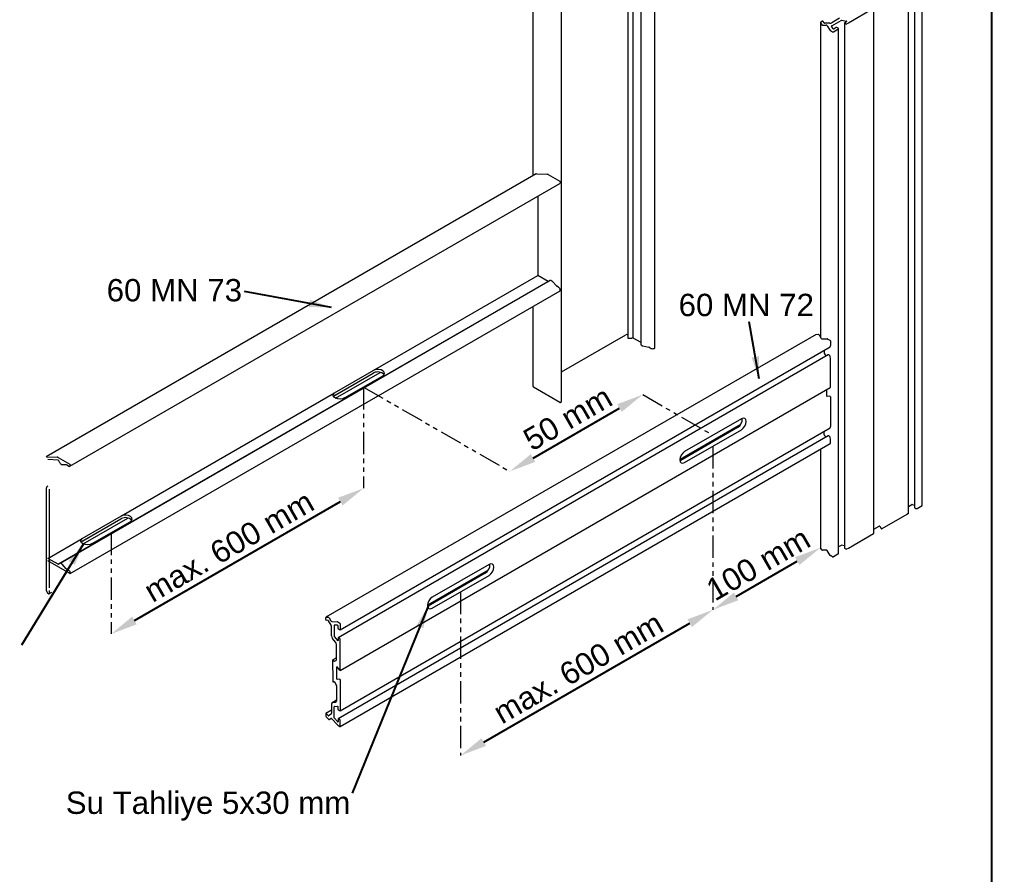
# Model space of a CAD drawing. Header units: millimetres. Extents: x 10785 to 11415, y 2273 to 2570.
# Drawn here: x 11306.5 to 11415.3, y 2426.1 to 2521.8 of the extents above; entities that cross this region are included whole.
import ezdxf

# ---------------------------------------------------------------- set-up
doc = ezdxf.new("R2010")
doc.units = ezdxf.units.MM
doc.linetypes.add('PHANTOM', pattern=[0.5, 0.25, -0.05, 0.05, -0.05, 0.05, -0.05])
doc.layers.add('ANTET', color=7, linetype='Continuous')
doc.layers.add('ANTET_K', color=179, linetype='Continuous')
doc.dimstyles.new('ISO-25', dxfattribs={"dimtxt": 2.5, "dimasz": 2.5, "dimexe": 1.25, "dimexo": 0.625, "dimtad": 1, "dimtxsty": 'Standard', "dimcen": 2.5, "dimadec": 0, "dimazin": 0, "dimtfac": 1, "dimtmove": 0, "dimatfit": 3, "dimfxl": 1, "dimarcsym": 0})
doc.dimstyles.new('ISO-25$0', dxfattribs={"dimtxt": 2.5, "dimasz": 2.5, "dimexe": 1.25, "dimexo": 0.625, "dimtad": 1, "dimtxsty": 'Standard', "dimcen": 2.5, "dimadec": 0, "dimazin": 0, "dimtfac": 1, "dimtmove": 0, "dimatfit": 3, "dimfxl": 1, "dimarcsym": 0})

# ---------------------------------------------------------------- blocks, each defined once
blk = doc.blocks.new('*D25')
at = {"color": 0, "linetype": 'Continuous', "lineweight": -2}
for p, q in [((11345.03, 2469.37), (11345.03, 2469.37)), ((11319.39, 2454.57), (11342.43, 2467.87)), ((11316.8, 2453.07), (11316.8, 2453.07))]:
    blk.add_line(p, q, dxfattribs=at)
at = {"color": 0}
for points in [[(11342.68, 2467.44), (11342.18, 2468.31), (11345.03, 2469.37)], [(11319.14, 2455.01), (11319.64, 2454.14), (11316.8, 2453.07)]]:
    blk.add_solid(points, dxfattribs=at)
at = {"layer": 'Defpoints', "color": 0}
for p in [(11345.03, 2469.37), (11345.03, 2469.37), (11316.8, 2453.07)]:
    blk.add_point(p, dxfattribs=at)
at = {"color": 0, "lineweight": 15, "insert": (11329.96, 2462.87), "char_height": 2.5, "attachment_point": 5, "rotation": 29.9973}
blk.add_mtext('{\\fArial|b0|i0|c0|p0;max. 600 mm}', dxfattribs=at)
blk = doc.blocks.new('*D26')
at = {"color": 0, "linetype": 'Continuous', "lineweight": -2}
for p, q in [((11396.14, 2462.72), (11396.14, 2462.72)), ((11386.7, 2457.27), (11393.54, 2461.22)), ((11384.11, 2455.77), (11384.11, 2455.77))]:
    blk.add_line(p, q, dxfattribs=at)
at = {"color": 0}
for points in [[(11393.79, 2460.78), (11393.29, 2461.65), (11396.14, 2462.72)], [(11386.45, 2457.7), (11386.95, 2456.84), (11384.11, 2455.77)]]:
    blk.add_solid(points, dxfattribs=at)
at = {"layer": 'Defpoints', "color": 0}
for p in [(11396.14, 2462.72), (11396.14, 2462.72), (11384.11, 2455.77)]:
    blk.add_point(p, dxfattribs=at)
at = {"color": 0, "lineweight": 15, "insert": (11389.17, 2460.89), "char_height": 2.5, "attachment_point": 5, "rotation": 29.9973}
blk.add_mtext('{\\fArial|b0|i0|c0|p0;100 mm}', dxfattribs=at)
blk = doc.blocks.new('*D27')
at = {"color": 0, "linetype": 'Continuous', "lineweight": -2}
for p, q in [((11384.11, 2455.77), (11384.11, 2455.77)), ((11358.47, 2440.97), (11381.51, 2454.27)), ((11355.87, 2439.47), (11355.87, 2439.47))]:
    blk.add_line(p, q, dxfattribs=at)
at = {"color": 0}
for points in [[(11381.76, 2453.84), (11381.26, 2454.7), (11384.11, 2455.77)], [(11358.22, 2441.4), (11358.72, 2440.54), (11355.87, 2439.47)]]:
    blk.add_solid(points, dxfattribs=at)
at = {"layer": 'Defpoints', "color": 0}
for p in [(11384.11, 2455.77), (11384.11, 2455.77), (11355.87, 2439.47)]:
    blk.add_point(p, dxfattribs=at)
at = {"color": 0, "lineweight": 15, "insert": (11369.04, 2449.27), "char_height": 2.5, "attachment_point": 5, "rotation": 29.9973}
blk.add_mtext('{\\fArial|b0|i0|c0|p0;max. 600 mm}', dxfattribs=at)
blk = doc.blocks.new('*D28')
at = {"color": 0, "linetype": 'Continuous', "lineweight": -2}
for p, q in [((11376.25, 2479.84), (11376.25, 2479.84)), ((11363.98, 2472.75), (11373.65, 2478.34)), ((11361.38, 2471.25), (11361.38, 2471.25))]:
    blk.add_line(p, q, dxfattribs=at)
at = {"color": 0}
for points in [[(11373.9, 2477.91), (11373.4, 2478.77), (11376.25, 2479.84)], [(11363.73, 2473.19), (11364.23, 2472.32), (11361.38, 2471.25)]]:
    blk.add_solid(points, dxfattribs=at)
at = {"layer": 'Defpoints', "color": 0}
for p in [(11376.25, 2479.84), (11376.25, 2479.84), (11361.38, 2471.25)]:
    blk.add_point(p, dxfattribs=at)
at = {"color": 0, "lineweight": 15, "insert": (11367.86, 2477.19), "char_height": 2.5, "attachment_point": 5, "rotation": 29.9973}
blk.add_mtext('{\\fArial|b0|i0|c0|p0;50 mm}', dxfattribs=at)
blk = doc.blocks.new('MN60.S.1')
at = {"layer": 'ANTET_K', "color": 252}
blk.add_lwpolyline([(9907.25, 888.56), (9907.25, 1185.56), (10117.25, 1185.56), (10117.25, 888.56)], close=True, dxfattribs=at)

msp = doc.modelspace()

# ---------------------------------------------------------------- linework, layer by layer
at = {"color": 7, "linetype": 'Continuous', "lineweight": 15}
for p, q in [((11374.591, 2544.662), (11374.591, 2486.174)), ((11375.139, 2544.699), (11375.139, 2486.21)), ((11376.049, 2543.952), (11376.049, 2485.463)), ((11377.596, 2485.071), (11377.596, 2543.56)), ((11363.957, 2539.274), (11363.957, 2504.319)), ((11367.18, 2479.101), (11367.18, 2537.59)), ((11407.523, 2467.452), (11407.523, 2526.186)), ((11405.99, 2466.591), (11405.99, 2525.325)), ((11406.661, 2525.953), (11406.661, 2467.219)), ((11402.075, 2523.026), (11399.275, 2521.41)), ((11402.093, 2464.317), (11402.093, 2523.051)), ((11398.268, 2521.955), (11397.397, 2521.452)), ((11396.139, 2521.449), (11396.139, 2486.261)), ((11396.148, 2521.42), (11396.28, 2521.211)), ((11396.353, 2521.609), (11396.183, 2521.511)), ((11396.364, 2521.177), (11396.754, 2521.177)), ((11396.56, 2521.425), (11396.452, 2521.596)), ((11397.185, 2521.402), (11396.617, 2521.402)), ((11396.895, 2521.12), (11397.225, 2520.596)), ((11397.555, 2520.781), (11397.374, 2521.068)), ((11397.388, 2521.104), (11398.443, 2521.713)), ((11397.896, 2520.908), (11397.654, 2520.768)), ((11397.963, 2520.653), (11398.12, 2520.76)), ((11398.114, 2520.831), (11397.981, 2520.908)), ((11398.141, 2462.06), (11398.141, 2520.794)), ((11398.501, 2521.722), (11399.036, 2521.639)), ((11398.812, 2521.422), (11398.812, 2462.688)), ((11398.829, 2521.447), (11399.063, 2521.581)), ((11398.963, 2521.32), (11398.829, 2521.398)), ((11399.271, 2521.408), (11399.084, 2521.317)), ((11397.26, 2520.565), (11397.493, 2520.43)), ((11397.578, 2520.43), (11397.96, 2520.651)), ((11364.319, 2504.528), (11309.504, 2472.884)), ((11364.379, 2504.542), (11365.58, 2504.495)), ((11365.669, 2504.466), (11366.972, 2503.714)), ((11312.15, 2471.825), (11366.965, 2503.469)), ((11367.015, 2503.641), (11367.015, 2503.579)), ((11364.533, 2502.065), (11364.533, 2493.168)), ((11365.679, 2492.507), (11310.864, 2460.863)), ((11365.889, 2492.607), (11311.074, 2460.963)), ((11346.181, 2482.574), (11364.533, 2493.168)), ((11365.679, 2492.507), (11364.533, 2493.168)), ((11366.588, 2492.005), (11366.129, 2492.518)), ((11312.187, 2459.819), (11367.002, 2491.463)), ((11366.845, 2491.846), (11366.633, 2491.968)), ((11367.015, 2491.49), (11367.015, 2491.552)), ((11363.957, 2489.705), (11363.957, 2480.785)), ((11395.636, 2486.586), (11340.821, 2454.942)), ((11367.18, 2482.4), (11374.354, 2486.541)), ((11374.566, 2486.541), (11374.591, 2486.527)), ((11374.991, 2486.139), (11374.651, 2486.139)), ((11375.139, 2486.21), (11375.033, 2486.149)), ((11375.139, 2486.21), (11376.029, 2485.697)), ((11395.666, 2486.593), (11395.913, 2486.583)), ((11395.985, 2486.527), (11396.18, 2486.19)), ((11396.3, 2486.096), (11396.918, 2486.072)), ((11396.963, 2486.058), (11397.196, 2485.923)), ((11342.39, 2453.536), (11397.205, 2485.18)), ((11376.246, 2485.3), (11376.919, 2485.159)), ((11376.974, 2485.139), (11377.186, 2485.016)), ((11377.526, 2485.016), (11377.579, 2485.047)), ((11396.56, 2484.808), (11396.56, 2484.459)), ((11397.238, 2485.405), (11397.223, 2485.215)), ((11397.238, 2485.85), (11397.238, 2485.409)), ((11396.996, 2484.285), (11342.181, 2452.641)), ((11396.581, 2484.405), (11396.778, 2484.159)), ((11397.16, 2484.205), (11397.026, 2484.282)), ((11397.238, 2483.894), (11397.223, 2484.101)), ((11397.238, 2480.657), (11397.238, 2483.89)), ((11341.769, 2480.027), (11346.181, 2482.574)), ((11341.769, 2479.733), (11346.181, 2482.28)), ((11341.847, 2479.786), (11346.089, 2482.235)), ((11341.895, 2479.442), (11346.898, 2482.331)), ((11342.908, 2479.468), (11347.15, 2481.917)), ((11342.411, 2448.985), (11397.226, 2480.629)), ((11366.972, 2478.973), (11364.045, 2480.663)), ((11317.948, 2466.276), (11341.769, 2480.027)), ((11341.672, 2479.627), (11341.769, 2479.733)), ((11396.814, 2480.391), (11396.814, 2479.71)), ((11397.175, 2479.658), (11396.878, 2479.631)), ((11397.238, 2479.579), (11397.238, 2476.345)), ((11367.11, 2479.004), (11367.057, 2478.973)), ((11342.39, 2444.473), (11397.205, 2476.117)), ((11387.204, 2476.5), (11380.393, 2472.569)), ((11386.863, 2476.161), (11380.499, 2472.487)), ((11387.287, 2477.141), (11380.924, 2473.467)), ((11397.238, 2476.341), (11397.223, 2476.152)), ((11396.996, 2475.221), (11342.181, 2443.577)), ((11380.924, 2472.242), (11387.287, 2475.916)), ((11396.56, 2475.342), (11396.56, 2475.744)), ((11396.762, 2475.086), (11396.584, 2475.284)), ((11397.16, 2475.141), (11397.026, 2475.218)), ((11397.238, 2474.831), (11397.223, 2475.038)), ((11342.411, 2442.714), (11397.226, 2474.358)), ((11397.238, 2474.386), (11397.238, 2474.826)), ((11309.564, 2472.898), (11310.765, 2472.851)), ((11396.139, 2473.731), (11396.139, 2462.716)), ((11310.864, 2472.523), (11309.718, 2472.567)), ((11310.854, 2472.822), (11312.157, 2472.07)), ((11311.061, 2472.202), (11310.943, 2472.433)), ((11311.773, 2471.974), (11311.314, 2471.992)), ((11312.03, 2471.837), (11311.818, 2471.96)), ((11312.199, 2471.997), (11312.199, 2471.935)), ((11380.499, 2472.487), (11380.402, 2472.442)), ((11309.564, 2457.88), (11309.564, 2469.433)), ((11309.84, 2469.254), (11309.84, 2458.211)), ((11405.99, 2467.336), (11406.338, 2467.537)), ((11406.4, 2467.545), (11406.661, 2467.49)), ((11407.124, 2467.207), (11407.506, 2467.428)), ((11405.809, 2466.448), (11403.008, 2464.831)), ((11405.969, 2466.558), (11405.812, 2466.45)), ((11406.678, 2467.195), (11406.812, 2467.118)), ((11406.933, 2467.115), (11407.12, 2467.205)), ((11313.536, 2463.729), (11317.948, 2466.276)), ((11313.536, 2463.435), (11317.948, 2465.982)), ((11313.614, 2463.488), (11317.857, 2465.937)), ((11313.662, 2463.144), (11318.666, 2466.033)), ((11314.675, 2463.169), (11318.917, 2465.618)), ((11399.275, 2462.676), (11402.075, 2464.293)), ((11402.093, 2464.793), (11402.682, 2465.133)), ((11402.783, 2465.117), (11402.908, 2464.847)), ((11309.718, 2461.524), (11313.536, 2463.729)), ((11313.439, 2463.328), (11313.536, 2463.435)), ((11396.28, 2462.477), (11396.148, 2462.686)), ((11396.754, 2462.443), (11396.364, 2462.443)), ((11397.225, 2461.863), (11396.895, 2462.386)), ((11398.12, 2462.027), (11397.963, 2461.919)), ((11398.443, 2462.979), (11398.141, 2462.805)), ((11398.812, 2462.94), (11398.501, 2462.988)), ((11398.829, 2462.664), (11398.963, 2462.587)), ((11399.084, 2462.584), (11399.271, 2462.674)), ((11310.864, 2460.863), (11309.718, 2461.524)), ((11312.157, 2459.822), (11309.718, 2461.23)), ((11311.061, 2460.955), (11310.943, 2460.86)), ((11311.773, 2460.361), (11311.314, 2460.874)), ((11397.493, 2461.696), (11397.26, 2461.831)), ((11397.96, 2461.917), (11397.578, 2461.696)), ((11310.864, 2460.863), (11310.864, 2460.863)), ((11312.03, 2460.202), (11311.818, 2460.324)), ((11312.199, 2459.846), (11312.199, 2459.908)), ((11358.971, 2460.202), (11352.161, 2456.271)), ((11358.63, 2459.863), (11352.266, 2456.189)), ((11359.055, 2460.843), (11352.691, 2457.169)), ((11352.691, 2455.944), (11359.055, 2459.618)), ((11309.828, 2457.546), (11310.155, 2457.735)), ((11309.84, 2457.917), (11309.84, 2457.574)), ((11309.734, 2457.586), (11309.798, 2457.549)), ((11352.266, 2456.189), (11352.169, 2456.143)), ((11340.79, 2454.677), (11340.79, 2454.873)), ((11341.053, 2454.59), (11340.85, 2454.598)), ((11340.851, 2454.949), (11341.098, 2454.939)), ((11341.385, 2454.06), (11341.101, 2454.552)), ((11341.17, 2454.883), (11341.365, 2454.546)), ((11341.485, 2454.452), (11342.103, 2454.428)), ((11342.148, 2454.414), (11342.381, 2454.279)), ((11341.448, 2452.845), (11341.448, 2453.851)), ((11341.745, 2454.033), (11341.745, 2452.815)), ((11342.108, 2454.05), (11341.769, 2454.063)), ((11342.169, 2453.691), (11342.169, 2453.97)), ((11342.345, 2453.541), (11342.211, 2453.618)), ((11342.423, 2453.761), (11342.408, 2453.571)), ((11342.423, 2454.206), (11342.423, 2453.765)), ((11341.893, 2452.15), (11341.554, 2452.572)), ((11341.766, 2452.76), (11342.105, 2452.338)), ((11342.169, 2452.613), (11342.169, 2452.344)), ((11342.345, 2452.561), (11342.211, 2452.638)), ((11342.423, 2452.25), (11342.408, 2452.457)), ((11342.423, 2449.012), (11342.423, 2452.246)), ((11341.999, 2450.173), (11341.999, 2451.876)), ((11341.575, 2449.037), (11341.575, 2450.139)), ((11341.999, 2450.404), (11341.587, 2450.167)), ((11341.696, 2450.047), (11341.647, 2450.132)), ((11341.756, 2450.013), (11341.987, 2450.146)), ((11341.639, 2448.927), (11341.575, 2449.037)), ((11341.639, 2448.927), (11341.575, 2448.89)), ((11341.999, 2449.371), (11341.999, 2448.066)), ((11342.36, 2449.007), (11342.063, 2449.376)), ((11341.575, 2448.89), (11341.575, 2447.788)), ((11342.36, 2448.014), (11342.063, 2447.987)), ((11342.423, 2447.935), (11342.423, 2444.701)), ((11341.647, 2447.711), (11341.697, 2447.74)), ((11341.696, 2447.739), (11341.647, 2447.711)), ((11341.756, 2447.705), (11341.987, 2447.306)), ((11341.999, 2447.264), (11341.999, 2445.561)), ((11341.999, 2445.648), (11341.51, 2445.366)), ((11341.448, 2444.556), (11340.802, 2444.184)), ((11341.448, 2445.229), (11341.448, 2444.223)), ((11341.893, 2445.41), (11341.554, 2445.38)), ((11341.745, 2443.698), (11341.745, 2444.916)), ((11341.766, 2444.946), (11342.105, 2444.976)), ((11342.169, 2444.628), (11342.169, 2444.897)), ((11342.423, 2444.697), (11342.408, 2444.508)), ((11340.79, 2444.156), (11340.79, 2443.96)), ((11341.053, 2443.939), (11340.85, 2444.166)), ((11340.851, 2443.813), (11341.098, 2443.538)), ((11341.385, 2444.086), (11341.101, 2443.921)), ((11341.17, 2443.511), (11341.366, 2443.624)), ((11341.17, 2443.511), (11341.365, 2443.623)), ((11341.485, 2443.579), (11342.103, 2442.889)), ((11342.108, 2443.261), (11341.769, 2443.64)), ((11342.169, 2443.55), (11342.169, 2443.271)), ((11342.345, 2444.477), (11342.211, 2444.554)), ((11342.345, 2443.497), (11342.211, 2443.574)), ((11342.148, 2442.852), (11342.381, 2442.717)), ((11342.423, 2443.187), (11342.408, 2443.394)), ((11342.423, 2442.741), (11342.423, 2443.182))]:
    msp.add_line(p, q, dxfattribs=at)
at = {"color": 0, "linetype": 'PHANTOM', "lineweight": 0, "ltscale": 10}
for p, q in [((11345.029, 2480.692), (11345.029, 2469.373)), ((11345.029, 2480.692), (11361.379, 2471.253)), ((11376.251, 2479.838), (11384.106, 2475.304)), ((11384.106, 2474.079), (11384.106, 2455.769)), ((11316.796, 2464.394), (11316.796, 2453.075)), ((11355.873, 2457.781), (11355.873, 2439.471))]:
    msp.add_line(p, q, dxfattribs=at)
at = {"color": 7, "linetype": 'Continuous', "lineweight": 15, "flags": 128}
for points in [[(11398.12, 2520.76), (11398.129, 2520.768), (11398.136, 2520.777), (11398.14, 2520.786), (11398.141, 2520.796), (11398.138, 2520.806), (11398.133, 2520.815), (11398.125, 2520.823), (11398.114, 2520.831)], [(11399.063, 2521.581), (11399.072, 2521.588), (11399.078, 2521.597), (11399.08, 2521.606), (11399.078, 2521.615), (11399.072, 2521.623), (11399.063, 2521.63), (11399.05, 2521.636), (11399.036, 2521.639)], [(11367.015, 2503.579), (11367.011, 2503.543), (11367.002, 2503.512), (11366.986, 2503.487), (11366.965, 2503.469), (11366.965, 2503.469)], [(11365.679, 2492.507), (11365.69, 2492.501), (11365.699, 2492.498)], [(11366.129, 2492.518), (11366.096, 2492.551), (11366.062, 2492.578), (11366.027, 2492.599), (11365.993, 2492.613), (11365.96, 2492.621), (11365.929, 2492.621), (11365.901, 2492.613), (11365.889, 2492.607)], [(11367.002, 2491.463), (11367.002, 2491.463), (11367.007, 2491.467), (11367.011, 2491.474), (11367.014, 2491.481), (11367.015, 2491.49)], [(11374.651, 2486.139), (11374.634, 2486.14), (11374.618, 2486.145), (11374.605, 2486.152), (11374.596, 2486.16), (11374.592, 2486.17), (11374.591, 2486.174)], [(11376.049, 2485.683), (11376.04, 2485.69), (11376.029, 2485.697)], [(11376.049, 2485.463), (11376.049, 2485.45), (11376.057, 2485.422), (11376.073, 2485.395), (11376.096, 2485.37), (11376.125, 2485.348), (11376.161, 2485.328), (11376.201, 2485.312), (11376.246, 2485.3)], [(11347.15, 2481.917), (11347.307, 2482.049), (11347.369, 2482.206), (11347.329, 2482.364), (11347.191, 2482.504), (11346.975, 2482.604), (11346.71, 2482.653), (11346.433, 2482.642), (11346.181, 2482.574)], [(11397.238, 2480.657), (11397.237, 2480.645), (11397.233, 2480.635), (11397.226, 2480.629), (11397.226, 2480.629)], [(11342.908, 2479.468), (11342.678, 2479.377), (11342.407, 2479.341), (11342.132, 2479.365), (11341.891, 2479.444), (11341.717, 2479.569), (11341.633, 2479.722), (11341.651, 2479.882), (11341.769, 2480.027)], [(11387.287, 2475.916), (11387.49, 2476.08), (11387.662, 2476.312), (11387.777, 2476.577), (11387.818, 2476.835), (11387.777, 2477.046), (11387.662, 2477.178), (11387.49, 2477.212), (11387.287, 2477.141)], [(11380.924, 2473.467), (11380.721, 2473.304), (11380.549, 2473.071), (11380.434, 2472.806), (11380.393, 2472.549), (11380.434, 2472.338), (11380.549, 2472.205), (11380.721, 2472.172), (11380.924, 2472.242)], [(11318.917, 2465.618), (11319.074, 2465.751), (11319.136, 2465.907), (11319.096, 2466.066), (11318.958, 2466.205), (11318.742, 2466.306), (11318.477, 2466.354), (11318.2, 2466.344), (11317.948, 2466.276)], [(11314.675, 2463.169), (11314.445, 2463.079), (11314.174, 2463.043), (11313.9, 2463.066), (11313.658, 2463.146), (11313.484, 2463.27), (11313.4, 2463.423), (11313.418, 2463.583), (11313.536, 2463.729)], [(11311.314, 2460.874), (11311.281, 2460.906), (11311.247, 2460.934), (11311.212, 2460.955), (11311.178, 2460.969), (11311.145, 2460.976), (11311.114, 2460.976), (11311.086, 2460.969), (11311.061, 2460.955)], [(11359.055, 2459.618), (11359.258, 2459.782), (11359.43, 2460.014), (11359.545, 2460.279), (11359.585, 2460.536), (11359.545, 2460.747), (11359.43, 2460.88), (11359.258, 2460.913), (11359.055, 2460.843)], [(11352.691, 2457.169), (11352.488, 2457.005), (11352.316, 2456.773), (11352.201, 2456.508), (11352.16, 2456.25), (11352.201, 2456.039), (11352.316, 2455.907), (11352.488, 2455.873), (11352.691, 2455.944)], [(11342.408, 2453.571), (11342.406, 2453.559), (11342.402, 2453.549), (11342.396, 2453.541), (11342.388, 2453.535), (11342.378, 2453.532), (11342.368, 2453.532), (11342.357, 2453.535), (11342.345, 2453.541)], [(11342.169, 2452.344), (11342.167, 2452.332), (11342.163, 2452.323), (11342.156, 2452.316), (11342.148, 2452.314), (11342.137, 2452.315), (11342.126, 2452.319), (11342.115, 2452.327), (11342.105, 2452.338)], [(11341.575, 2450.139), (11341.577, 2450.152), (11341.582, 2450.162), (11341.59, 2450.168), (11341.601, 2450.169), (11341.613, 2450.166), (11341.626, 2450.158), (11341.637, 2450.146), (11341.647, 2450.132)], [(11341.696, 2450.047), (11341.703, 2450.038), (11341.71, 2450.029), (11341.718, 2450.021), (11341.726, 2450.016), (11341.734, 2450.012), (11341.742, 2450.01), (11341.75, 2450.01), (11341.756, 2450.013)], [(11341.999, 2449.371), (11342.001, 2449.382), (11342.005, 2449.392), (11342.012, 2449.398), (11342.02, 2449.401), (11342.031, 2449.4), (11342.042, 2449.395), (11342.053, 2449.387), (11342.063, 2449.376)], [(11342.423, 2449.012), (11342.422, 2449.001), (11342.418, 2448.991), (11342.411, 2448.985), (11342.402, 2448.982), (11342.392, 2448.983), (11342.381, 2448.988), (11342.37, 2448.996), (11342.36, 2449.007)], [(11341.575, 2447.788), (11341.577, 2447.772), (11341.582, 2447.756), (11341.59, 2447.741), (11341.601, 2447.727), (11341.613, 2447.717), (11341.626, 2447.71), (11341.637, 2447.708), (11341.647, 2447.711)], [(11341.696, 2447.739), (11341.703, 2447.742), (11341.71, 2447.742), (11341.718, 2447.74), (11341.726, 2447.736), (11341.734, 2447.731), (11341.742, 2447.723), (11341.75, 2447.715), (11341.756, 2447.705)], [(11340.85, 2444.166), (11340.84, 2444.175), (11340.83, 2444.182), (11340.819, 2444.186), (11340.81, 2444.186), (11340.801, 2444.183), (11340.795, 2444.177), (11340.791, 2444.168), (11340.79, 2444.156)], [(11342.408, 2444.508), (11342.406, 2444.495), (11342.402, 2444.485), (11342.396, 2444.477), (11342.388, 2444.472), (11342.378, 2444.469), (11342.368, 2444.469), (11342.357, 2444.472), (11342.345, 2444.477)], [(11342.108, 2443.261), (11342.119, 2443.251), (11342.129, 2443.245), (11342.14, 2443.241), (11342.149, 2443.241), (11342.157, 2443.244), (11342.164, 2443.25), (11342.168, 2443.259), (11342.169, 2443.271)]]:
    msp.add_lwpolyline(points, dxfattribs=at)
at = {"color": 7, "linetype": 'Continuous', "lineweight": 15}
for centre, radius, start, end in [((11396.205, 2521.45), 0.0643, 109.83503, 208.14806), ((11396.356, 2521.278), 0.101, 221.22815, 274.75275), ((11396.394, 2521.538), 0.0819, 45.24899, 120.16477), ((11396.611, 2521.469), 0.0675, 221.22888, 274.75247), ((11396.768, 2521.008), 0.169, 41.22816, 94.75238), ((11397.194, 2521.834), 0.433, 268.8557, 298.04002), ((11397.397, 2521.08), 0.0257, 109.83946, 208.14436), ((11397.613, 2520.839), 0.0819, 225.24945, 300.16431), ((11397.938, 2520.826), 0.0922, 62.60894, 117.39167), ((11398.485, 2521.631), 0.0921, 80.23, 117.35532), ((11398.839, 2521.422), 0.0262, 110.78282, 249.21533), ((11399.027, 2521.445), 0.14, 242.80692, 294.30553), ((11399.245, 2521.461), 0.0592, 295.76765, 299.99472), ((11397.307, 2520.652), 0.099, 214.06666, 241.57003), ((11397.535, 2520.512), 0.0922, 242.61009, 297.39053), ((11397.934, 2520.696), 0.0519, 299.90053, 304.51483), ((11364.373, 2504.432), 0.11, 86.59667, 119.43852), ((11365.566, 2504.298), 0.198, 58.43432, 85.94616), ((11366.922, 2503.636), 0.0922, 2.60934, 57.39066), ((11366.728, 2492.129), 0.187, 221.21889, 239.17451), ((11366.646, 2491.535), 0.369, 2.60703, 57.39343), ((11374.46, 2486.336), 0.231, 62.61013, 117.39029), ((11374.992, 2486.226), 0.0866, 268.86948, 298.03422), ((11395.663, 2486.538), 0.0548, 86.60125, 119.43394), ((11395.894, 2486.484), 0.101, 25.24669, 78.78039), ((11396.333, 2486.262), 0.169, 205.24656, 258.78088), ((11396.911, 2485.974), 0.099, 58.4357, 85.94384), ((11397.146, 2485.846), 0.0922, 2.60576, 57.393), ((11376.883, 2484.975), 0.187, 60.83315, 78.78099), ((11377.356, 2485.344), 0.369, 242.61064, 297.3888), ((11377.566, 2485.074), 0.0302, 294.37072, 354.32094), ((11397.181, 2485.215), 0.0419, 304.10162, 0.35054), ((11397.187, 2485.409), 0.0519, 355.48316, 0.09517), ((11396.652, 2484.463), 0.0921, 182.64168, 219.77044), ((11397.009, 2484.257), 0.0302, 54.38655, 114.30675), ((11397.084, 2484.087), 0.14, 5.69115, 57.19688), ((11397.179, 2483.89), 0.0592, 0.00228, 4.22912), ((11346.484, 2481.548), 0.793, 112.47064, 119.85604), ((11346.613, 2481.391), 0.988, 43.87341, 115.88857), ((11364.107, 2480.8), 0.151, 185.69612, 245.62496), ((11342.157, 2479.245), 0.623, 119.81738, 128.48614), ((11396.893, 2479.709), 0.079, 178.80713, 258.78138), ((11397.159, 2479.58), 0.079, 358.80779, 78.78137), ((11367.015, 2479.055), 0.0922, 242.61129, 297.3881), ((11367.06, 2479.113), 0.121, 294.37612, 354.30863), ((11386.3, 2477.093), 1.089, 301.1661, 4.94131), ((11397.181, 2476.151), 0.0419, 304.10162, 0.35054), ((11397.186, 2476.345), 0.052, 355.48451, 0.09575), ((11396.653, 2475.347), 0.0932, 182.7941, 222.61748), ((11397.009, 2475.194), 0.0302, 54.3844, 114.3089), ((11397.084, 2475.024), 0.14, 5.69062, 57.19741), ((11397.212, 2474.381), 0.0273, 302.0987, 9.21292), ((11397.179, 2474.826), 0.0592, 0.00258, 4.22971), ((11310.751, 2472.653), 0.198, 58.43432, 85.94616), ((11310.742, 2472.335), 0.223, 26.02005, 57.17323), ((11311.386, 2472.335), 0.351, 202.32828, 258.06342), ((11311.766, 2471.875), 0.099, 58.43299, 85.93951), ((11312.096, 2471.919), 0.105, 230.7989, 9.21093), ((11312.107, 2471.992), 0.0922, 2.60934, 57.39066), ((11309.691, 2469.455), 0.129, 91.86106, 190.15686), ((11406.38, 2467.454), 0.0932, 77.38388, 117.20241), ((11407.493, 2467.455), 0.0302, 294.3761, 354.30173), ((11405.783, 2466.493), 0.0519, 299.90144, 304.51369), ((11405.948, 2466.594), 0.0419, 299.64548, 355.89708), ((11406.691, 2467.222), 0.0302, 185.69729, 245.62221), ((11406.876, 2467.242), 0.14, 242.80667, 294.30575), ((11407.094, 2467.258), 0.0592, 295.76759, 299.99489), ((11318.251, 2465.249), 0.793, 112.47073, 119.85609), ((11318.38, 2465.093), 0.988, 43.87302, 115.88883), ((11402.063, 2464.32), 0.0301, 294.30319, 354.37466), ((11402.723, 2465.065), 0.079, 41.22701, 121.18722), ((11402.968, 2464.899), 0.079, 221.22701, 301.18722), ((11313.924, 2462.947), 0.624, 119.81774, 128.48578), ((11396.194, 2462.716), 0.0548, 180.56398, 213.40798), ((11396.356, 2462.544), 0.101, 221.22815, 274.75275), ((11396.768, 2462.275), 0.169, 41.22816, 94.75238), ((11398.099, 2462.063), 0.0419, 299.64409, 355.89863), ((11398.485, 2462.898), 0.0921, 80.23, 117.35532), ((11398.842, 2462.691), 0.0302, 185.69687, 245.62111), ((11399.027, 2462.711), 0.14, 242.80692, 294.30553), ((11399.245, 2462.727), 0.0592, 295.76765, 299.99472), ((11358.067, 2460.795), 1.089, 301.1661, 4.94131), ((11397.307, 2461.918), 0.099, 214.06666, 241.57003), ((11397.535, 2461.778), 0.0922, 242.61009, 297.39053), ((11397.934, 2461.962), 0.0519, 299.90053, 304.51483), ((11310.905, 2460.92), 0.0707, 234.07957, 302.69819), ((11311.913, 2460.485), 0.187, 221.21889, 239.17451), ((11311.831, 2459.891), 0.369, 2.60703, 57.39343), ((11312.174, 2459.842), 0.0262, 230.80164, 9.20727), ((11309.933, 2457.897), 0.369, 182.60475, 237.39572), ((11309.814, 2457.569), 0.0262, 230.80184, 9.20891), ((11340.853, 2454.885), 0.0643, 91.86154, 190.1585), ((11340.872, 2454.677), 0.0819, 179.83045, 254.75767), ((11341.04, 2454.523), 0.0675, 25.24638, 78.7816), ((11341.079, 2454.84), 0.101, 25.24669, 78.78039), ((11341.518, 2454.618), 0.169, 205.24656, 258.78088), ((11342.096, 2454.33), 0.099, 58.4357, 85.94384), ((11341.015, 2453.836), 0.433, 1.95669, 31.14397), ((11341.77, 2454.037), 0.0257, 91.86778, 190.15323), ((11342.087, 2453.971), 0.0819, 359.82992, 74.75947), ((11342.261, 2453.695), 0.0922, 182.60479, 237.39521), ((11342.331, 2454.201), 0.0922, 2.60576, 57.393), ((11342.371, 2453.765), 0.0519, 355.48316, 0.09517), ((11341.908, 2452.866), 0.46, 182.63881, 219.77261), ((11341.837, 2452.819), 0.0921, 182.64168, 219.77044), ((11342.195, 2452.618), 0.0262, 50.79864, 189.2158), ((11342.269, 2452.443), 0.14, 5.69115, 57.19688), ((11342.364, 2452.246), 0.0592, 0.00228, 4.22912), ((11341.539, 2451.855), 0.46, 2.63989, 39.77152), ((11341.969, 2450.17), 0.0302, 305.69495, 5.61786), ((11342.078, 2448.065), 0.079, 178.80713, 258.78138), ((11342.344, 2447.936), 0.079, 358.80779, 78.78137), ((11341.913, 2447.261), 0.0866, 1.9574, 31.1455), ((11341.578, 2445.25), 0.132, 100.54565, 189.25288), ((11341.771, 2444.92), 0.0264, 100.55105, 189.2457), ((11341.869, 2445.54), 0.132, 280.54752, 9.251), ((11342.09, 2444.899), 0.079, 358.80762, 78.78154), ((11342.261, 2444.632), 0.0922, 182.60413, 237.39525), ((11342.371, 2444.701), 0.052, 355.48451, 0.09575), ((11341.023, 2443.971), 0.233, 182.79226, 222.6188), ((11341.089, 2443.962), 0.0423, 212.26454, 286.75575), ((11341.152, 2443.572), 0.0634, 212.26551, 286.75477), ((11341.395, 2443.522), 0.106, 32.26496, 106.75685), ((11341.297, 2444.208), 0.151, 305.69755, 5.62026), ((11341.838, 2443.703), 0.0932, 182.7941, 222.61748), ((11342.195, 2443.554), 0.0262, 50.79797, 189.21463), ((11342.269, 2443.38), 0.14, 5.69062, 57.19741), ((11342.243, 2443.012), 0.187, 221.21958, 239.17199), ((11342.398, 2442.737), 0.0262, 230.79717, 9.21543), ((11342.364, 2443.182), 0.0592, 0.00258, 4.22971)]:
    msp.add_arc(centre, radius, start, end, dxfattribs=at)

# ---------------------------------------------------------------- block references
at = {"layer": 'ANTET', "color": 0}
msp.add_blockref('MN60.S.1', (1298.022, 1384.58), dxfattribs=at)

# ---------------------------------------------------------------- texts
at = {"color": 1, "char_height": 2.5, "attachment_point": 1}
for s, insert in [('{\\fArial|b0|i0|c162|p34;\\C0;60 MN 73}', (11316.287, 2492.776)), ('{\\fArial|b0|i0|c162|p34;\\C0;60 MN 72}', (11380.264, 2491.125)), ('{\\fArial|b0|i0|c162|p34;\\C0;Su Tahliye 5x30 mm}', (11311.712, 2435.436))]:
    msp.add_mtext(s, dxfattribs=dict(at, insert=insert))

# ---------------------------------------------------------------- dimensions: what is measured, and where the dimension line sits
at = {"color": 7, "linetype": 'Continuous', "lineweight": 15}
for p1, p2, text, picture, middle in [((11361.379, 2471.253), (11376.251, 2479.838), '{\\fArial|b0|i0|c0|p0;50 mm}', '*D28', (11367.865, 2477.192)), ((11316.796, 2453.075), (11345.029, 2469.373), '{\\fArial|b0|i0|c0|p0;max. 600 mm}', '*D25', (11329.962, 2462.871)), ((11384.106, 2455.769), (11396.139, 2462.716), '{\\fArial|b0|i0|c0|p0;100 mm}', '*D26', (11389.172, 2460.889)), ((11355.873, 2439.471), (11384.106, 2455.769), '{\\fArial|b0|i0|c0|p0;max. 600 mm}', '*D27', (11369.039, 2449.266))]:
    dim = msp.add_aligned_dim(p1=p1, p2=p2, distance=0, text=text, dimstyle='ISO-25$0', override={"dimasz": 3, "dimexe": 0, "dimexo": 0}, dxfattribs=at)
    dim.commit()
    dim.dimension.update_dxf_attribs({"geometry": picture, "text_midpoint": middle})

# ---------------------------------------------------------------- leaders
at = {"layer": 'ANTET', "color": 0}
for points in [[(11341.427, 2489.599), (11331.703, 2491.364)], [(11389.27, 2481.604), (11388.157, 2487.973)], [(11313.677, 2463.14), (11306.754, 2451.803)], [(11352.266, 2456.189), (11343.762, 2435.272)]]:
    msp.add_leader(points, dimstyle='ISO-25', dxfattribs=at)

doc.saveas('drawing.dxf')
